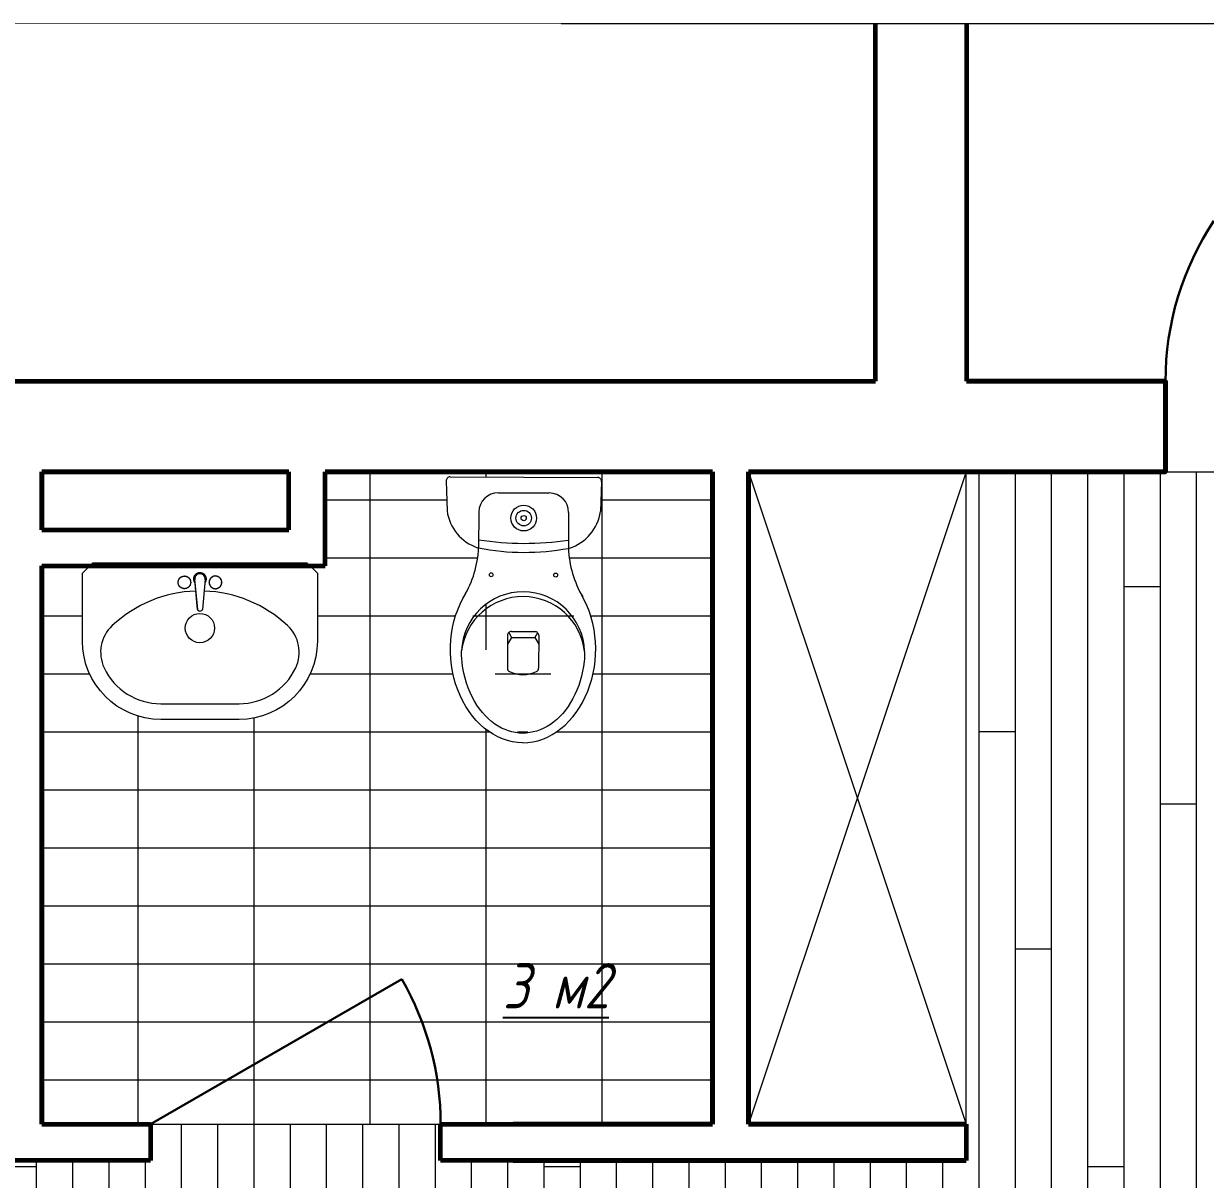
# Model space of a CAD drawing. Header units: millimetres. Extents: x 653176 to 972033, y 753746 to 925850.
# Drawn here: x 734724 to 737984, y 770766 to 773954 of the extents above; entities that cross this region are included whole.
import ezdxf

# ---------------------------------------------------------------- set-up
doc = ezdxf.new("R2010")
doc.units = ezdxf.units.MM
doc.header["$LTSCALE"] = 10
doc.set_wipeout_variables(frame=1)
for name, color, linetype, lineweight in [('!обводка помещений', 10, 'Continuous', 20), ('wall', 95, 'Continuous', 60), ('Y-DOOR', 3, 'Continuous', 0), ('Текст', 132, 'Continuous', 25)]:
    doc.layers.add(name, color=color, linetype=linetype, lineweight=lineweight)
doc.layers.add('SANTEH', color=30, linetype='Continuous')
doc.styles.add('ГОСТ тип А', font='gost_a.shx', dxfattribs={"oblique": 15, "height": 125})
pattern_1 = [(0, (0, 0), (320, 160), [320]), (90, (0, 0), (-320, 160), [160])]

# ---------------------------------------------------------------- blocks, each defined once
blk = doc.blocks.new('S_38')
at = {"layer": '!обводка помещений', "lineweight": 13}
for p, q in [((-264.205725068161, 1.211286356482788), (264.205725068161, -1.211286356482788)), ((-278.176567122563, -14.40252781095001), (-275.1010757899203, -120.5420309767455)), ((278.0328156291398, -16.95254351599806), (273.9842523811913, -123.0593855063642)), ((-58.5988711834807, -566.7373044567796), (-59.13421442891195, -683.5063566945857)), ((-44.6311105569639, -573.8014151661375), (-58.7406484406265, -597.6617909774066)), ((-54.45302412737874, -556.8567128326288), (-44.6311105569639, -573.8014151661375)), ((-44.6311105569639, -573.8014151661375), (39.3680067430887, -574.1865202878028)), ((-44.53483411394154, -552.8016359233616), (39.46428318648486, -553.1867409635365)), ((49.34487481026281, -557.3325881011287), (39.3680067430887, -574.1865202878028)), ((39.3680067430887, -574.1865202878028), (53.25817446313067, -598.1752644722123)), ((53.39995171952978, -567.2507781145653), (52.86460847409853, -684.0198303523714))]:
    blk.add_line(p, q, dxfattribs=at)
at = {"layer": '!обводка помещений', "lineweight": 13, "ltscale": 0.05}
for p, q in [((-91.25578040801065, -55.58221431860557), (90.74230674910541, -56.4166088288747)), ((-161.575965758695, -125.2605576376161), (-162.1634467979138, -253.4018683039969)), ((160.4206502325897, -126.7367938543473), (159.8331693570972, -254.8781043584959))]:
    blk.add_line(p, q, dxfattribs=at)
for radius in [46.2, 27.72, 9.240000000000002]:
    blk.add_circle((-0.6713430560530469, -146.4332378756894), radius, dxfattribs=at)
at = {"layer": '!обводка помещений', "lineweight": 13}
for centre in [(-117.1033912863886, -349.4668023767915), (113.8941811257782, -350.5258414606226)]:
    blk.add_circle(centre, 7, dxfattribs=at)
for centre, radius, start, end in [((-264.269909745165, -12.78856676908742), 14, 89.73732172126368, 186.619944869495), ((264.1415407182394, -15.21113923907774), 14, 352.8546985729977, 89.73732172126368), ((-114.489193873861, -98.98401090002517), 162.0522289200639, 187.644795394053, 251.5505164752457), ((113.5767884909192, -100.0296098824874), 162.0522289200639, 287.924126967243, 351.8298480484375), ((-533.0291667219863, -236.3387441214693), 371.2580398304069, 329.0781514080081, 357.3657418399871), ((2.738487209798222, 597.3188348992578), 866.5554585795775, 259.0299480418387, 280.444695400396), ((530.8397516415371, -241.2161926282008), 371.2580398304069, 182.1089016025047, 210.3964920344806), ((-2.919338304565827, -630.9690929769738), 220.5488033806966, 1.809797132029967, 177.6648463103975), ((-3.006168864008032, -649.9085719333211), 222.0419013992634, 6.699736377361792, 172.7749070650668), ((-44.59901846386583, -566.8014888059563), 14, 89.73732172121157, 179.7373217212311), ((39.40009867246044, -567.1865940898538), 14, 359.7373217212636, 89.73732172126368), ((-45.13436170929617, -683.5705410437624), 14, 179.7373217212441, 243.989854403795), ((-2.735555347663649, -596.6791594713898), 110.6838713260911, 243.989854403795, 295.4847890386367), ((38.8647554270301, -683.9556463276599), 14, 295.4847890385729, 359.7373217212441)]:
    blk.add_arc(centre, radius, start, end, dxfattribs=at)
at = {"layer": '!обводка помещений', "lineweight": 13, "ltscale": 0.05}
for centre, radius, start, end in [((-91.57670183241771, -125.5814788960547), 70, 89.73732172126368, 179.7373217212441), ((90.42138532507124, -126.4158733248341), 70, 359.7373217212441, 89.73732172121157), ((3.922471167506956, 855.5693793608689), 1092.447924037733, 261.2624614170368, 269.7373217212637), ((3.922471167506956, 855.5693793608689), 1092.447924037733, 269.7373217212637, 278.2121820253914)]:
    blk.add_arc(centre, radius, start, end, dxfattribs=at)
at = {"layer": '!обводка помещений', "lineweight": 13, "extrusion": (4.680585018010281e-16, 1.020240196107174e-13, -0.9999999999999999)}
blk.add_ellipse((-2.856196397888198, -622.9934527379248), major_axis=(-11.10578553439715, 328.9572540961787), ratio=0.7908296880614528, start_param=3.190049510029331, end_param=5.418271176916027, dxfattribs=at)
at = {"layer": '!обводка помещений', "lineweight": 13}
blk.add_ellipse((-2.856196397888198, -622.9934527379248), major_axis=(14.12155182272283, 328.8415960138743), ratio=0.7908296880614499, start_param=3.190049510029332, end_param=5.398481361913034, dxfattribs=at)
blk.add_open_spline([(217.5194499762947, -624.0037941895587), (217.53641976367, -635.8879464642152), (216.9868867606592, -647.7810312864524), (206.4705802688604, -756.3003734809099), (157.8122014152777, -843.7693086989827), (32.3969204944915, -927.7196612173457), (-41.37447835246076, -927.2829416886027), (-168.0121244290867, -840.369481865883), (-216.6071006362336, -747.5311021705602), (-223.1602495631059, -638.7303227612613), (-223.3657704392899, -630.3513050852221), (-223.2849945394173, -621.9828676864383)], degree=3, knots=[1.57060900887507, 1.57060900887507, 1.57060900887507, 1.57060900887507, 1.689070056275148, 1.689070056275148, 2.658139029574315, 2.658139029574315, 3.627208002873481, 3.627208002873481, 4.629098207835885, 4.629098207835885, 4.712513204377586, 4.712513204377586, 4.712513204377586, 4.712513204377586], dxfattribs=at)
blk = doc.blocks.new('s_46')
at = {"layer": '!обводка помещений', "ltscale": 600}
h = blk.add_hatch(color=256, dxfattribs=at)
edge = h.paths.add_edge_path()
edge.add_line((13.45184378023259, 62.04360352296499), (14.15927104179718, 54.09782096462732))
edge.add_ellipse((4.212458010588307, 52.31250418393756), major_axis=(-10.10576298371302, 2.475116312015591e-15), ratio=1, start_angle=540, end_angle=550.1754626554053, ccw=False)
edge.add_arc((4.212458010588307, 52.31250418393756), 10.10576298371302, 270, 360, ccw=False)
edge.add_line((4.212458010588307, 42.20674120020703), (4.212458010588307, 41.28018079043977))
edge.add_line((4.212458010588307, 41.28018079040339), (11.85106942148559, 41.28018079040339))
edge.add_arc((4.212458010588307, 52.31250418393756), 13.41866400745597, 664.6981342835142, 766.4847699121553)
h.paths.add_polyline_path([(4.212458010588307, 41.28018079040339), (-3.426153400272597, 41.28018079040339, 0.152566653256377), (4.212458010588307, 38.8938401764608)])
h.paths.add_polyline_path([(11.85106942144921, 41.28018079040339), (4.212458010588307, 41.28018079040339), (4.212458010588307, 38.8938401764608, 0.1525666532563772)])
h.paths.add_polyline_path([(-5.734355020395014, 54.09782096461277), (-5.026927758881357, 62.04360352296499, 0.4758332592079194), (-3.426153400272597, 41.28018079040339), (4.212458010588307, 41.28018079040339), (4.212458010588307, 42.20674120020703, -0.4672400657637396)])
for p, q in [((-5.893304973142222, 52.31250418385025), (-0.714987907151226, 110.4750654234667)), ((-5.893304973142222, 52.31250418385025), (-0.714987907151226, 110.4750654234667)), ((9.139903928502463, 110.475065423554), (14.15927104174625, 54.09782096461277)), ((14.31822099431884, 52.31250418385025), (9.139903928502463, 110.475065423554)), ((14.15927104174625, 54.09782096461277), (14.31822099431884, 52.31250418385025))]:
    blk.add_line(p, q, dxfattribs=at)
blk.add_lwpolyline([(-220.7875419894117, 171.2801807903452, -0.414213562373095), (-70.7875419894117, 321.2801807903452), (79.2124580105883, 321.2801807904325, -0.414213562373095), (229.2124580105883, 171.2801807904325), (229.2124580105883, 41.28018079040339), (209.2124580107047, 21.2801807904325), (-200.7875419893535, 21.28018079034518), (-220.7875419894117, 41.28018079040339)], format="xyb", close=True, dxfattribs=at)
blk.add_lwpolyline([(12.26164246437838, 75.41187665969483, 0.1816379869150311), (172.1859176590806, 141.538342154061, 0.3263505073803009), (187.6570333366981, 222.6589125997853, 0.2898144196813102), (79.21245801076293, 291.2801807904325), (-70.78754198923707, 291.2801807903452, 0.2898144196813102), (-179.2321173155215, 222.6589125996979, 0.3263505073803007), (-163.7610016377294, 141.538342154061, 0.1816379869150315), (-3.836726442852523, 75.41187665960751)], format="xyb", dxfattribs=at)
for points in [[(-16.83803374727722, 67.43055756771355), (-17.02338931558188, 67.50428807432763), (-17.22058725368697, 67.56961317334208), (-17.42189012444578, 67.6347039079701), (-17.61956049106084, 67.70773132116301), (-17.80586091603618, 67.79686645595939), (-17.97305396257434, 67.91028035557247), (-18.11578784312587, 68.05326030802098), (-18.23825336818118, 68.21955858168076), (-18.34702699835179, 68.40004368982045), (-18.44868519355077, 68.58558414605795), (-18.54980441438965, 68.76704846357461), (-18.65696112113073, 68.9353051558137), (-18.77673177386168, 69.08122273621848), (-18.91569283319404, 69.19566971814493), (-19.07841429975815, 69.27267628890695), (-19.26144033775199, 69.31891933156294), (-19.45930865121773, 69.34423740339116), (-19.66655694507062, 69.35846906132065), (-19.87772292352747, 69.37145286262967), (-20.0873442911543, 69.39302736415993), (-20.2899587523425, 69.43303112310241), (-20.48010401183274, 69.50130269664805), (-20.65391131333308, 69.60429419830325), (-20.81388605764369, 69.73491196823306), (-20.96412718523061, 69.8826759030926), (-21.10873363655992, 70.03710589953698), (-21.25180435174843, 70.18772185422131), (-21.39743827126222, 70.3240436638007), (-21.54973433539271, 70.43559122501756), (-21.71279148443136, 70.5118844343524), (-21.88955151231494, 70.54600451889564), (-22.07832762773614, 70.54527802669327), (-22.27627589285839, 70.52059283622657), (-22.4805523698451, 70.48283682571491), (-22.68831312085968, 70.44289787355228), (-22.89671420806553, 70.41166385821998), (-23.10291169380071, 70.40002265802468), (-23.30406164005399, 70.41886215136037), (-23.49802141042892, 70.4753938675276), (-23.68545357254334, 70.56212393892929), (-23.86772199510597, 70.66788214896224), (-24.04619054717477, 70.78149828102323), (-24.2222230976331, 70.89180211850908), (-24.39718351518968, 70.98762344472925), (-24.57243566872785, 71.05779204316786), (-24.74934342730558, 71.09113769704709), (-24.92903553397628, 71.08022740500746), (-25.11170022917213, 71.03257702605333), (-25.2972906283685, 70.95943963443278), (-25.48575984616764, 70.87206830448122), (-25.67706099752104, 70.7817161102721), (-25.87114719772944, 70.69963612605352), (-26.0679715613951, 70.63708142607356), (-26.26748720381875, 70.60530508466763), (-26.46941223740578, 70.61182491958607), (-26.67252476507565, 70.64921772302478), (-26.87536788737634, 70.70632503094384), (-27.07648470485583, 70.77198837930337), (-27.27441831788747, 70.8350493038015), (-27.46771182701923, 70.88434934031102), (-27.6549083327991, 70.90873002487933), (-27.83455093560042, 70.89703289329191), (-28.00620139669627, 70.84190539614065), (-28.17349611973623, 70.75121864315588), (-28.34109016874572, 70.63664965887438), (-28.51363860827405, 70.50987546765828), (-28.69579650234664, 70.38257309404435), (-28.89221891516354, 70.26641956248204), (-29.10756091127405, 70.17309189750813), (-29.3464775547036, 70.11426712348475), (-29.61160253512207, 70.0940409177856), (-29.89748404390411, 70.0861835690448), (-30.19664889771957, 70.05688401864609), (-30.50162391323829, 69.9723312081478), (-30.80493590747938, 69.79871407902101), (-31.09911169676343, 69.50222157256212), (-31.37667809793493, 69.0490426304168), (-31.63016192783834, 68.40536619405611), (-32.32050594605971, 68.4500712644367), (-32.84873653826071, 68.3918758847285), (-33.24226493795868, 68.25193804170704), (-33.52850237919483, 68.05141572232242), (-33.73486009566113, 67.8114669136994), (-33.88874932087492, 67.5532496026135), (-34.01758128887741, 67.29792177610216), (-34.14876723336056, 67.06664142102818), (-34.30371923936764, 66.87550954936887), (-34.47985279804561, 66.72039927294827), (-34.66858425136888, 66.59212672835565), (-34.86132994201034, 66.48150805244222), (-35.04950621211901, 66.37935938188457), (-35.22452940384392, 66.27649685335928), (-35.37781585985795, 66.16373660371755), (-35.50078192248475, 66.03189476963598), (-35.58785390376579, 65.87432967920904), (-35.64549799636006, 65.69456842611544), (-35.68319036299363, 65.49868029527715), (-35.7104071660433, 65.2927345718781), (-35.73662456823513, 65.08280054092756), (-35.77131873212056, 64.87494748734753), (-35.82396582007641, 64.67524469623459), (-35.90404199482873, 64.48976145259803), (-36.01774371694773, 64.3227640100813), (-36.15814863995183, 64.17130649695173), (-36.31505471485434, 64.0306400101108), (-36.47825989319244, 63.89601564637269), (-36.6375621263287, 63.76268450255156), (-36.78275936545106, 63.62589767554891), (-36.90364956192207, 63.48090626226622), (-36.99003066710429, 63.32296135951765), (-37.03518227743916, 63.14869254492805), (-37.04631056915969, 62.96024331927765), (-37.03410336375237, 62.7611356638954), (-37.00924848217983, 62.55489156045951), (-36.98243374592857, 62.34503299021162), (-36.96434697631048, 62.13508193491725), (-36.96567599463742, 61.92856037581805), (-36.99710862222128, 61.72899029450491), (-37.06570762058254, 61.53896291530691), (-37.16403551277472, 61.35734643402975), (-37.28102976223454, 61.18207828939194), (-37.40562783187488, 61.0110959201993), (-37.52676718513248, 60.84233676508302), (-37.63338528544409, 60.67373826284893), (-37.7144195958972, 60.50323785204091), (-37.75880757992854, 60.3287729715521), (-37.75920177751686, 60.14875038337777), (-37.72311503690435, 59.96345414296957), (-37.66177528270055, 59.77363762940513), (-37.58641044021351, 59.58005422132555), (-37.5082484340528, 59.38345729780849), (-37.43851718935184, 59.18460023758234), (-37.38844463089481, 58.98423641963745), (-37.36925868364051, 58.78311922278954), (-37.38844463089481, 58.58200202594162), (-37.43851718935184, 58.38163820799673), (-37.5082484340528, 58.18278114777058), (-37.58641044021351, 57.98618422425352), (-37.66177528287517, 57.79260081626126), (-37.72311503690435, 57.60278430260951), (-37.75920177751686, 57.4174880622013), (-37.75880757992854, 57.23746547402698), (-37.7144195958972, 57.06300059353816), (-37.63338528544409, 56.89250018273015), (-37.52676718530711, 56.72390168049606), (-37.40562783187488, 56.55514252537978), (-37.28102976223454, 56.38416015618714), (-37.16403551277472, 56.20889201154932), (-37.06570762058254, 56.02727553035947), (-36.99710862222128, 55.83724815107416), (-36.96567599463742, 55.63767806976102), (-36.96434697631048, 55.43115651066182), (-36.98243374592857, 55.22120545536745), (-37.00924848217983, 55.01134688520688), (-37.03410336375237, 54.80510278168367), (-37.04631056933431, 54.60599512638873), (-37.03518227743916, 54.41754590065102), (-36.99003066710429, 54.24327708606143), (-36.90364956192207, 54.08533218331286), (-36.78275936545106, 53.94034077003016), (-36.6375621263287, 53.80355394302751), (-36.47825989319244, 53.67022279920639), (-36.31505471502896, 53.53559843546827), (-36.15814863995183, 53.39493194862735), (-36.01774371712236, 53.24347443549777), (-35.90404199482873, 53.07647699298104), (-35.82396582007641, 52.89099374934449), (-35.77131873212056, 52.69129095823155), (-35.73662456823513, 52.48343790465151), (-35.71040716621792, 52.27350387370097), (-35.68319036299363, 52.06755815021461), (-35.64549799653469, 51.87167001946364), (-35.58785390376579, 51.69190876637003), (-35.50078192248475, 51.53434367594309), (-35.3778353385278, 51.40284301002976), (-35.22468523163116, 51.29247093791491), (-35.05003213009331, 51.19609060572111), (-34.86257656256203, 51.10656515930896), (-34.67101905716117, 51.01675774488831), (-34.48406014236389, 50.91953150840709), (-34.31040034646867, 50.80774959607515), (-34.15874019777402, 50.67427515375311), (-34.03505195630714, 50.5145333421824), (-33.93439480883535, 50.3341973797942), (-33.84909967368003, 50.14150249981321), (-33.77149746881332, 49.94468393520219), (-33.69391911290586, 49.75197691909852), (-33.60869552427903, 49.57161668455228), (-33.50815762107959, 49.41183846470085), (-33.38463632145431, 49.28087749250699), (-33.23284944484476, 49.18408373402781), (-33.05706241185544, 49.11526608630084), (-32.86392754490953, 49.06534817945794), (-32.66009716555709, 49.02525364354369), (-32.45222359569743, 48.98590610860265), (-32.24695915722987, 48.93822920459206), (-32.05095617187908, 48.8731465615565), (-31.870866961719, 48.78158180962782), (-31.71133844077121, 48.65761859554914), (-31.5689958925941, 48.50798063381808), (-31.43845919286832, 48.34255165536888), (-31.31434821744915, 48.17121539139771), (-31.19128284219187, 48.00385557310074), (-31.06388294277713, 47.85035593167413), (-30.92676839523483, 47.72060019822675), (-30.77455907507101, 47.62447210386745), (-30.60346923320321, 47.56846716045402), (-30.41609062027419, 47.54552800310194), (-30.21660936163971, 47.54520904741366), (-30.00921158283018, 47.55706470907899), (-29.79808340937598, 47.570649403875), (-29.58741096680751, 47.57551754757878), (-29.38138038065517, 47.56122355579282), (-29.18417777627474, 47.51732184420689), (-28.99883273948217, 47.43692629240104), (-28.8237486963626, 47.32738863455597), (-28.65617253311211, 47.19962006882997), (-28.49335113610141, 47.06453179311939), (-28.33253139152657, 46.9330350055825), (-28.1709601857583, 46.81604090429028), (-28.00588440499268, 46.72446068713907), (-27.83455093577504, 46.66920555219986), (-27.6549083327991, 46.65750842061243), (-27.46771182701923, 46.68188910518074), (-27.27441831788747, 46.73118914177758), (-27.07648470485583, 46.79425006627571), (-26.87536788755096, 46.85991341454792), (-26.67252476525027, 46.91702072246699), (-26.4694122375804, 46.95441352590569), (-26.26748720399337, 46.96093336082413), (-26.06797156156972, 46.9291570194182), (-25.87114719772944, 46.86660231943824), (-25.67706099769566, 46.78452233530697), (-25.48575984616764, 46.69417014101055), (-25.2972906283685, 46.60679881105898), (-25.11170022934675, 46.53366141943843), (-24.92903553397628, 46.4860110404843), (-24.74934342730558, 46.47510074844467), (-24.57243566890247, 46.5084464023239), (-24.3971835153643, 46.57861500076251), (-24.22222309780773, 46.67443632698269), (-24.0461905473494, 46.78474016446853), (-23.86772199528059, 46.89835629652953), (-23.68545357254334, 47.00411450656247), (-23.49802141060354, 47.09084457796416), (-23.30406164022861, 47.14737629413139), (-23.10291169380071, 47.16621578746708), (-22.89671420806553, 47.15457458727178), (-22.68831312085968, 47.12334057193948), (-22.4805523698451, 47.08340161977685), (-22.27627589285839, 47.04564560926519), (-22.07832762791077, 47.02096041871118), (-21.88955151248956, 47.02023392650881), (-21.71279148443136, 47.05435401113937), (-21.54973433539271, 47.1306472204742), (-21.39743827126222, 47.24219478160376), (-21.25180435174843, 47.37851659118314), (-21.10873363655992, 47.52913254586747), (-20.96412718540523, 47.68356254231185), (-20.81388605764369, 47.83132647717139), (-20.65391131333308, 47.9619442471012), (-20.48010401200736, 48.06493574884371), (-20.28995875251712, 48.13320732230204), (-20.0873442911543, 48.17321108133183), (-19.87772292352747, 48.1947855828621), (-19.66655694507062, 48.2077693840838), (-19.45930865139235, 48.2220010421006), (-19.26144033775199, 48.24731911384151), (-19.07841429993277, 48.29356215667212), (-18.91569283319404, 48.37056872743415), (-18.77673177403631, 48.4850157093606), (-18.65696112113073, 48.63093328976538), (-18.54980441456428, 48.79918998200446), (-18.4486851937254, 48.98065429960843), (-18.34702699835179, 49.16619475575862), (-18.2382533683558, 49.34667986398563), (-18.11578784312587, 49.5129781376454), (-17.97305396274896, 49.65595809000661), (-17.8058609162108, 49.76937198961969), (-17.61956049106084, 49.85850712450338), (-17.4218901246204, 49.93153453769628), (-17.22058725368697, 49.996625272237), (-17.02338931558188, 50.06195037133875), (-16.83803374727722, 50.13568087795284), (-16.67225798609434, 50.22598783511785), (-16.53379946883069, 50.34104228604701), (-16.42766593385022, 50.48645191569813), (-16.34794632298872, 50.65757097714231), (-16.28599987912457, 50.84719036528259), (-16.23318584513618, 51.04810097528389), (-16.18086346407654, 51.25309370196192), (-16.12039197882405, 51.4549594403943), (-16.04313063243171, 51.64648908557137), (-15.94043866742868, 51.82047353248345), (-15.8067031877581, 51.97190354572376), (-15.64842273970135, 52.10456936812261), (-15.47512373042991, 52.22446111202589), (-15.29633256676607, 52.33756888969219), (-15.12157565605594, 52.44988281364203), (-14.96037940529641, 52.567392996134), (-14.82227022130974, 52.69608954960131), (-14.71677451161668, 52.84196258638985), (-14.65013726119651, 53.00919824198354), (-14.61547776852967, 53.19476674450561), (-14.60263391025364, 53.39383434504271), (-14.60144356318051, 53.60156729485607), (-14.60174460412236, 53.81313184503233), (-14.59337490954204, 54.02369424700737), (-14.566172356077, 54.22842075169319), (-14.50997482053936, 54.42247761052568), (-14.41809999983525, 54.6024088327249), (-14.29778487142175, 54.77026946117985), (-14.1597462335485, 54.92949229647638), (-14.01470088359201, 55.08351013963693), (-13.87336561962729, 55.23575579150929), (-13.74645723938011, 55.38966205302859), (-13.64469254092546, 55.54866172495531), (-13.5787883218145, 55.71618760822457), (-13.55583441938506, 55.89474125843844), (-13.56841282837559, 56.08309925056528), (-13.60547858278733, 56.27910691397847), (-13.65598671662156, 56.48060957840062), (-13.70889226370491, 56.68545257346705), (-13.7531502583879, 56.89148122872575), (-13.7777157346718, 57.09654087381205), (-13.77154372638324, 57.29847683827393), (-13.72730239736848, 57.49560352915432), (-13.65251243085368, 57.68811166286469), (-13.55840763938613, 57.8766610333987), (-13.45622183586238, 58.06191143448814), (-13.35718883317895, 58.24452266012668), (-13.27254244388314, 58.42515450413339), (-13.2135164810461, 58.60446676041465), (-13.19134475721512, 58.78311922278954), (-13.2135164810461, 58.96177168516442), (-13.27254244388314, 59.14108394144569), (-13.35718883317895, 59.3217157854524), (-13.45622183586238, 59.50432701109094), (-13.55840763938613, 59.68957741218037), (-13.65251243085368, 59.87812678271439), (-13.72730239736848, 60.07063491642475), (-13.77154372638324, 60.26776160730515), (-13.7777157346718, 60.46969757176703), (-13.7531502583879, 60.67475721685332), (-13.70889226370491, 60.88078587211203), (-13.65598671662156, 61.08562886717846), (-13.60547858278733, 61.28713153160061), (-13.56841282837559, 61.48313919501379), (-13.55583441938506, 61.67149718714063), (-13.5787883218145, 61.8500508373545), (-13.64469254092546, 62.01757672062377), (-13.74645723938011, 62.17657639255049), (-13.87336561962729, 62.33048265406978), (-14.01470088359201, 62.48272830594215), (-14.15974623337388, 62.63674614910269), (-14.29778487142175, 62.79596898448654), (-14.41809999983525, 62.96382961285417), (-14.50997482053936, 63.14376083514071), (-14.566172356077, 63.33781769388588), (-14.59337490936741, 63.5425441985717), (-14.60174460412236, 63.75310660054674), (-14.60144356318051, 63.96467115081032), (-14.60263391025364, 64.17240410053637), (-14.61547776835505, 64.37147170116077), (-14.65013726102188, 64.55704020359553), (-14.71677451144205, 64.72427585918922), (-14.82227022130974, 64.87014889597776), (-14.96037940529641, 64.99884544944507), (-15.12157565605594, 65.11635563193704), (-15.29633256676607, 65.22866955588688), (-15.47512373042991, 65.3417773336405), (-15.64842273970135, 65.46166907745646), (-15.8067031877581, 65.59433489985531), (-15.94043866742868, 65.74576491309563), (-16.04313063225709, 65.9197493600077), (-16.12039197882405, 66.11127900527208), (-16.18086346407654, 66.31314474370447), (-16.23318584513618, 66.5181374703825), (-16.28599987912457, 66.71904808029649), (-16.34794632298872, 66.90866746843676), (-16.42766593385022, 67.07978652988095), (-16.53379946883069, 67.22519615953206), (-16.67225798609434, 67.34025061046123)], [(22.08090273779817, 61.08562886709115), (22.03039460413856, 61.2871315315133), (21.99332884972682, 61.48313919501379), (21.9807504407363, 61.67149718705332), (22.00370434316574, 61.85005083726719), (22.06960856210208, 62.01757672053645), (22.17137326073134, 62.17657639246318), (22.29828164080391, 62.33048265398247), (22.43961690476863, 62.48272830585483), (22.58466225472512, 62.63674614901538), (22.72270089277299, 62.79596898439922), (22.84301602118649, 62.96382961276686), (22.93489084189059, 63.1437608350534), (22.99108837742824, 63.33781769379857), (23.01829093071865, 63.5425441985717), (23.0266606254736, 63.75310660045943), (23.02635958453175, 63.96467115072301), (23.02754993160488, 64.17240410053637), (23.04039378970629, 64.37147170107346), (23.07505328237312, 64.55704020350822), (23.14169053279329, 64.72427585910191), (23.24718624266097, 64.87014889589045), (23.38529542664764, 64.99884544935776), (23.54649167740718, 65.11635563193704), (23.72124858811731, 65.22866955579957), (23.90003975178115, 65.34177733355318), (24.07333876105258, 65.46166907736915), (24.23161920910934, 65.594334899768), (24.36535468877992, 65.74576491300832), (24.46804665360833, 65.9197493600077), (24.54530800017528, 66.11127900518477), (24.60577948542777, 66.31314474361716), (24.65810186648741, 66.51813747029519), (24.71091590047581, 66.71904808020918), (24.77286234433996, 66.90866746834945), (24.85258195520146, 67.07978652979364), (24.95871549018193, 67.22519615953206), (25.09717400744557, 67.34025061046123), (25.26294976862846, 67.43055756771355), (25.44830533693312, 67.50428807432763), (25.64550327503821, 67.56961317334208), (25.84680614579702, 67.6347039079701), (26.04447651241207, 67.70773132116301), (26.23077693756204, 67.79686645595939), (26.3979699841002, 67.91028035557247), (26.54070386447711, 68.05326030802098), (26.66316938970704, 68.21955858168076), (26.77194301970303, 68.40004368982045), (26.87360121507663, 68.58558414605795), (26.97472043591551, 68.76704846357461), (27.08187714248197, 68.9353051558137), (27.20164779538754, 69.08122273621848), (27.34060885454528, 69.19566971814493), (27.50333032128401, 69.27267628890695), (27.68635635910323, 69.31891933165025), (27.88422467274358, 69.34423740347847), (28.09147296642186, 69.35846906140796), (28.30263894487871, 69.37145286262967), (28.51226031250553, 69.39302736424725), (28.71487477386836, 69.43303112318972), (28.90502003318397, 69.50130269673537), (29.07882733468432, 69.60429419839056), (29.23880207899492, 69.73491196832038), (29.38904320658185, 69.88267590317992), (29.53364965791116, 70.0371058996243), (29.67672037309967, 70.18772185430862), (29.82235429261345, 70.324043663888), (29.97465035674395, 70.43559122501756), (30.1377075057826, 70.51188443443971), (30.31446753366617, 70.54600451898295), (30.50324364908738, 70.54527802678058), (30.70119191420963, 70.52059283622657), (30.90546839119634, 70.48283682571491), (31.11322914221091, 70.4428978736396), (31.32163022941677, 70.41166385830729), (31.52782771515194, 70.400022658112), (31.72897766157985, 70.41886215144768), (31.92293743178016, 70.4753938675276), (32.11036959389457, 70.56212393892929), (32.29263801663183, 70.66788214896224), (32.47110656870063, 70.78149828102323), (32.64713911898434, 70.89180211850908), (32.82209953654092, 70.98762344481656), (32.99735169025371, 71.05779204316786), (33.17425944865681, 71.09113769704709), (33.35395155532751, 71.08022740500746), (33.53661625069799, 71.03257702605333), (33.72220664971974, 70.9594396345201), (33.91067586751888, 70.87206830448122), (34.1019770190469, 70.7817161102721), (34.29606321908068, 70.69963612605352), (34.49288758292096, 70.63708142616088), (34.69240322534461, 70.60530508466763), (34.89432825893164, 70.61182491958607), (35.09744078660151, 70.64921772302478), (35.3002839089022, 70.70632503103116), (35.50140072620707, 70.77198837930337), (35.6993343392387, 70.8350493038015), (35.89262784837047, 70.88434934039833), (36.07982435415033, 70.90873002487933), (36.25946695695166, 70.89703289329191), (36.43111741804751, 70.84190539614065), (36.59841214108746, 70.75121864315588), (36.76600619009696, 70.63664965887438), (36.93855462962529, 70.50987546765828), (37.12071252369788, 70.38257309404435), (37.3171349366894, 70.26641956248204), (37.53247693262529, 70.17309189750813), (37.77139357605483, 70.11426712348475), (38.03651855647331, 70.0940409177856), (38.32240006525535, 70.0861835690448), (38.62156491907081, 70.05688401864609), (38.92653993476415, 69.9723312081478), (39.22985192883061, 69.7987140789337), (39.52402771811467, 69.50222157256212), (39.80159411928616, 69.0490426304168), (40.05507794918958, 68.4053661939688), (40.74542196741095, 68.4500712644367), (41.27365255961195, 68.3918758846412), (41.66718095948454, 68.25193804161972), (41.95341840054607, 68.05141572232242), (42.15977611701237, 67.8114669136121), (42.31366534240078, 67.5532496025262), (42.44249731022865, 67.29792177601485), (42.5736832547118, 67.06664142094087), (42.72863526071887, 66.87550954936887), (42.90476881939685, 66.72039927286096), (43.09350027272012, 66.59212672826834), (43.28624596336158, 66.48150805235491), (43.47442223347025, 66.37935938179726), (43.64944542536978, 66.27649685335928), (43.80273188138381, 66.16373660371755), (43.92569794383598, 66.03189476963598), (44.01276992511703, 65.87432967912173), (44.0704140177113, 65.69456842602813), (44.10810638434486, 65.49868029527715), (44.13532318739453, 65.2927345718781), (44.16154058958637, 65.08280054084025), (44.1962347534718, 64.87494748726021), (44.24888184142765, 64.67524469614727), (44.32895801617997, 64.48976145251072), (44.44265973829897, 64.32276400999399), (44.58306466130307, 64.17130649695173), (44.73997073620558, 64.03064001002349), (44.90317591454368, 63.89601564628538), (45.06247814767994, 63.76268450246425), (45.20767538680229, 63.6258976754616), (45.3285655832733, 63.48090626217891), (45.41494668845553, 63.32296135943034), (45.4600982987904, 63.14869254484074), (45.47122659051092, 62.96024331919034), (45.45901938492898, 62.76113566380809), (45.43416450353106, 62.5548915603722), (45.40734976727981, 62.34503299021162), (45.38926299766172, 62.13508193482994), (45.39059201598866, 61.92856037573074), (45.42202464357251, 61.7289902944176), (45.49062364193378, 61.5389629152196), (45.58895153412595, 61.35734643394244), (45.70594578341115, 61.18207828939194), (45.83054385322612, 61.01109592011198), (45.95168320648372, 60.84233676508302), (46.05830130679533, 60.67373826276162), (46.13933561724843, 60.50323785204091), (46.18372360127978, 60.32877297146479), (46.1841177988681, 60.14875038329046), (46.14803105825558, 59.96345414296957), (46.08669130405178, 59.77363762931782), (46.01132646156475, 59.58005422123824), (45.93316445540404, 59.38345729772118), (45.86343321070308, 59.18460023749503), (45.81336065224605, 58.98423641955014), (45.79417470499175, 58.78311922270223), (45.81336065224605, 58.58200202585431), (45.86343321070308, 58.38163820790942), (45.93316445540404, 58.18278114777058), (46.01132646156475, 57.98618422416621), (46.08669130405178, 57.79260081617394), (46.14803105808096, 57.6027843025222), (46.1841177988681, 57.4174880622013), (46.18372360127978, 57.23746547393966), (46.13933561724843, 57.06300059345085), (46.05830130679533, 56.89250018273015), (45.95168320648372, 56.72390168040874), (45.83054385322612, 56.55514252529247), (45.70594578341115, 56.38416015609982), (45.58895153412595, 56.20889201154932), (45.49062364193378, 56.02727553027216), (45.42202464339789, 55.83724815107416), (45.39059201598866, 55.63767806976102), (45.38926299766172, 55.43115651066182), (45.40734976727981, 55.22120545528014), (45.43416450335644, 55.01134688511956), (45.45901938492898, 54.80510278159636), (45.47122659051092, 54.60599512630142), (45.4600982987904, 54.41754590056371), (45.41494668845553, 54.24327708597411), (45.32856558309868, 54.08533218322555), (45.20767538662767, 53.94034076994285), (45.06247814750532, 53.8035539429402), (44.90317591454368, 53.67022279920639), (44.73997073620558, 53.53559843538096), (44.58306466130307, 53.39493194854003), (44.44265973829897, 53.24347443541046), (44.32895801617997, 53.07647699298104), (44.24888184125302, 52.89099374934449), (44.19623475329718, 52.69129095823155), (44.16154058958637, 52.48343790465151), (44.13532318739453, 52.27350387361366), (44.10810638434486, 52.06755815021461), (44.0704140177113, 51.87167001946364), (44.01276992511703, 51.69190876628272), (43.92569794366136, 51.53434367585578), (43.80275135970442, 51.40284301002976), (43.64960125280777, 51.29247093791491), (43.47494815144455, 51.1960906056338), (43.28749258373864, 51.10656515922165), (43.09593507851241, 51.016757744801), (42.90897616371512, 50.91953150840709), (42.73531636764528, 50.80774959598784), (42.58365621895064, 50.67427515375311), (42.45996797765838, 50.5145333421824), (42.35931083018659, 50.3341973797942), (42.27401569485664, 50.14150249981321), (42.19641349016456, 49.94468393520219), (42.1188351342571, 49.75197691909852), (42.03361154545564, 49.57161668455228), (41.9330736422562, 49.41183846461354), (41.80955234280555, 49.28087749250699), (41.65776546602137, 49.1840837339405), (41.48197843320668, 49.11526608630084), (41.28884356608614, 49.06534817945794), (41.0850131867337, 49.02525364354369), (40.87713961687405, 48.98590610851534), (40.67187517840648, 48.93822920459206), (40.47587219323032, 48.8731465615565), (40.29578298289562, 48.78158180962782), (40.13625446194783, 48.65761859554914), (39.99391191377072, 48.50798063373077), (39.86337521404494, 48.34255165528157), (39.73926423862576, 48.17121539139771), (39.61619886336848, 48.00385557310074), (39.48879896395374, 47.85035593167413), (39.35168441641144, 47.72060019813944), (39.19947509624762, 47.62447210378014), (39.02838525455445, 47.56846716045402), (38.8410066414508, 47.54552800310194), (38.64152538281633, 47.54520904732635), (38.43412760400679, 47.55706470907899), (38.22299943072721, 47.570649403875), (38.01232698798412, 47.57551754757878), (37.80629640183179, 47.56122355579282), (37.60909379745135, 47.51732184420689), (37.42374876065878, 47.43692629240104), (37.24866471753921, 47.32738863455597), (37.08108855428873, 47.19962006882997), (36.91826715727802, 47.06453179311939), (36.75744741270319, 46.93303500566981), (36.59587620693492, 46.81604090429028), (36.4308004261693, 46.72446068713907), (36.25946695695166, 46.66920555228717), (36.07982435397571, 46.65750842061243), (35.89262784837047, 46.68188910518074), (35.6993343392387, 46.73118914177758), (35.50140072620707, 46.79425006627571), (35.30028390872758, 46.85991341454792), (35.09744078642689, 46.91702072246699), (34.89432825875701, 46.954413525993), (34.69240322516998, 46.96093336082413), (34.49288758274633, 46.9291570194182), (34.29606321908068, 46.86660231943824), (34.10197701887228, 46.78452233530697), (33.91067586734425, 46.69417014109786), (33.72220664971974, 46.60679881105898), (33.53661625052337, 46.53366141943843), (33.35395155515289, 46.4860110404843), (33.17425944865681, 46.47510074844467), (32.99735169007909, 46.50844640241121), (32.82209953654092, 46.57861500076251), (32.64713911898434, 46.67443632707), (32.47110656852601, 46.78474016446853), (32.2926380164572, 46.89835629661684), (32.11036959389457, 47.00411450664978), (31.92293743178016, 47.09084457805147), (31.72897766140522, 47.14737629413139), (31.52782771497732, 47.16621578746708), (31.32163022941677, 47.15457458727178), (31.11322914203629, 47.12334057193948), (30.90546839102171, 47.08340161986416), (30.70119191420963, 47.0456456093525), (30.50324364908738, 47.0209604187985), (30.31446753366617, 47.02023392659612), (30.1377075057826, 47.05435401113937), (29.97465035674395, 47.13064722056151), (29.82235429261345, 47.24219478169107), (29.67672037309967, 47.37851659127045), (29.53364965791116, 47.52913254595478), (29.38904320658185, 47.68356254239916), (29.2388020788203, 47.8313264772587), (29.0788273345097, 47.96194424718851), (28.90502003318397, 48.06493574893102), (28.71487477369374, 48.13320732238935), (28.51226031250553, 48.17321108133183), (28.30263894487871, 48.19478558294941), (28.09147296642186, 48.20776938417112), (27.88422467256896, 48.22200104218791), (27.68635635892861, 48.24731911392882), (27.50333032110939, 48.29356215667212), (27.34060885454528, 48.37056872743415), (27.20164779521292, 48.4850157093606), (27.08187714248197, 48.63093328976538), (26.97472043574089, 48.79918998200446), (26.87360121490201, 48.98065429960843), (26.77194301952841, 49.16619475575862), (26.66316938953241, 49.34667986398563), (26.54070386447711, 49.51297813755809), (26.39796998392558, 49.65595809000661), (26.23077693738742, 49.76937198961969), (26.04447651223745, 49.85850712450338), (25.84680614579702, 49.93153453769628), (25.64550327486359, 49.996625272237), (25.44830533675849, 50.06195037133875), (25.26294976862846, 50.13568087795284), (25.09717400727095, 50.22598783520516), (24.95871549018193, 50.34104228604701), (24.85258195520146, 50.48645191561081), (24.77286234416533, 50.657570977055), (24.71091590030119, 50.84719036519527), (24.65810186648741, 51.04810097519658), (24.60577948542777, 51.2530937018746), (24.54530800017528, 51.45495944030699), (24.46804665360833, 51.64648908548406), (24.36535468877992, 51.82047353239614), (24.23161920910934, 51.97190354572376), (24.07333876105258, 52.1045693680353), (23.90003975160653, 52.22446111193858), (23.72124858811731, 52.33756888960488), (23.54649167740718, 52.44988281355472), (23.38529542647302, 52.56739299604669), (23.24718624266097, 52.696089549514), (23.14169053279329, 52.84196258630254), (23.07505328237312, 53.00919824189623), (23.04039378970629, 53.1947667444183), (23.02754993160488, 53.39383434495539), (23.02635958453175, 53.60156729476876), (23.02666062529897, 53.81313184503233), (23.01829093071865, 54.02369424692006), (22.99108837725362, 54.22842075169319), (22.93489084171597, 54.42247761043836), (22.84301602101186, 54.6024088327249), (22.72270089277299, 54.77026946109254), (22.58466225472512, 54.92949229638907), (22.43961690476863, 55.08351013963693), (22.29828164080391, 55.23575579150929), (22.17137326073134, 55.38966205294128), (22.06960856210208, 55.548661724868), (22.00370434316574, 55.71618760813726), (21.9807504407363, 55.89474125843844), (21.99332884972682, 56.08309925047797), (22.03039460413856, 56.27910691389116), (22.08090273779817, 56.48060957840062), (22.13380828505615, 56.68545257346705), (22.17806627973914, 56.89148122872575), (22.20263175602304, 57.09654087381205), (22.19645974773448, 57.29847683827393), (22.15221841871971, 57.49560352915432), (22.07742845220491, 57.68811166286469), (21.98332366073737, 57.87666103331139), (21.88113785721362, 58.06191143448814), (21.78210485453019, 58.24452266012668), (21.69745846523438, 58.42515450413339), (21.63843250239734, 58.60446676032734), (21.61626077856636, 58.78311922270223), (21.63843250239734, 58.96177168507711), (21.69745846523438, 59.14108394135837), (21.78210485453019, 59.32171578536509), (21.88113785721362, 59.50432701100362), (21.98332366073737, 59.68957741209306), (22.07742845220491, 59.87812678262708), (22.15221841871971, 60.07063491633744), (22.19645974773448, 60.26776160721784), (22.20263175602304, 60.46969757167972), (22.17806627973914, 60.67475721676601), (22.13380828505615, 60.88078587202472)]]:
    blk.add_lwpolyline(points, close=True, dxfattribs=at)
blk.add_circle((4.212458010588307, 146.2801807904034), 28, dxfattribs=at)
for centre, radius, start, end in [((4.212458010588307, 108.2109541267855), 5.422722861947412, 24.67830004152974, 155.3216999584702), ((4.212458010588307, 52.31250418393756), 10.10576298371234, 169.8245373479931, 0)]:
    blk.add_arc(centre, radius, start, end, dxfattribs=at)
for centre, major_axis, ratio, start_param, end_param in [((4.21245801076293, 110.475065423554), (-4.92744591785971, 1.206836315825427e-15), 0.6410240960233505, 3.141592653589793, 6.283185307179586), ((4.212458010588307, 52.31250418393756), (-10.10576298371302, 2.475116312015591e-15), 1, 6.105589980929039, 9.602373287019926)]:
    blk.add_ellipse(centre, major_axis=major_axis, ratio=ratio, start_param=start_param, end_param=end_param, dxfattribs=at)

msp = doc.modelspace()

# ---------------------------------------------------------------- hatches: boundary and pattern name
at = {"layer": 'Y-DOOR', "lineweight": 5}
h = msp.add_hatch(dxfattribs=at)
h.set_pattern_fill('WOODS_BOARD', color=256, scale=100, angle=90, pattern_type=2)
h.set_pattern_definition([(90, (-40, 2.449293598294707e-15), (-100, 6.123233995736766e-15), []), (180, (-40, 2.449293598294707e-15), (-400, -399.9999999999999), [100, -1400]), (180, (-240, 600), (-400, -399.9999999999999), [100, -1400])])
h.paths.add_polyline_path([(739474.4803212954, 772467.5981889014), (739474.4803212954, 772717.5981889014), (737324.4803214531, 772717.5981889014), (737324.4803214531, 770917.5981898068), (737324.4803214531, 770817.5981897904), (735874.8244003635, 770817.5981897712), (735874.8244003635, 770917.5981895502), (735074.8244003635, 770917.5981895502), (735074.8244003635, 770817.5981897542), (734074.8244005651, 770817.5981897542), (734558.1848183324, 769980.3933877165, -0.1637664340057362), (734074.4803214967, 769817.598189755), (734074.4803214967, 768767.5981889024), (737324.4803213459, 768767.598188902), (738122.5851944702, 769228.3842522402, -0.1546673179747322), (738268.6156204938, 768767.5981887431, -0.1546673179215506), (738414.6460464216, 769228.3842521043), (739214.4803291364, 768766.5997136733), (739214.4803291364, 769465.6527765901), (739874.4803212954, 769465.6527765901), (739874.4803212956, 769567.5981897556), (739391.0150842596, 770404.984543998, -0.1636700608138258), (739874.4803212954, 770567.598189754), (739874.4803212954, 770817.5981897541), (739474.4803212954, 770817.5981897541), (739474.4803212954, 770917.5981897543)])
h.paths.add_polyline_path([(738408.1663004174, 769323.4580924608), (739012.332967084, 769323.4580924608), (739062.002806457, 769508.8284566038), (738457.8361397902, 769508.8284566038)], flags=24)
h = msp.add_hatch(dxfattribs=at)
h.set_pattern_fill('CMU_STRETCHER_STACKED', color=256, scale=20, pattern_type=2)
h.set_pattern_definition(pattern_1)
h.paths.add_polyline_path([(736624.4803212959, 772717.5981889014), (735556.5189784697, 772717.5981891055), (735556.5189784697, 772457.5981889013), (735514.7488352224, 772457.5981889013), (735534.7616934583, 772437.5853306655), (735534.7616934583, 772250.3853306655, -0.4142135623729372), (735318.7616934584, 772034.3853306655), (735102.7616934584, 772034.3853306654, -0.414213562373253), (734886.7616934583, 772250.3853306654), (734886.7616934583, 772437.5853306655), (734906.7745516939, 772457.5981889012), (734774.4803212952, 772457.5981889012), (734774.4803212952, 770917.5981897543), (735074.8244003635, 770917.5981897543), (735767.6447233916, 771317.5981897532, -0.1316524975870386), (735874.8244003635, 770917.5981897543), (736624.4803212959, 770917.5981897542)])
edge = h.paths.add_edge_path(flags=16)
edge.add_ellipse((736102.28206484, 772222.7638167306), major_axis=(-8.55145486176158, 253.297085653961), ratio=0.7908296880616786, start_angle=50.68980583455908, end_angle=177.2236266374738, ccw=False)
edge.add_arc((735694.0488776905, 772520.4879423652), 285.8686906693593, 330.1031886226232, 357.2952172092829)
edge.add_arc((736016.3246567835, 772626.2510869459), 124.7802162684993, 187.6447959626828, 252.88311367834422, ccw=False)
edge.add_line((735892.6535077449, 772609.651410218), (735890.2853794772, 772691.378825638))
edge.add_arc((735900.9935055627, 772692.6215789267), 10.7799999999345, 89.7373217037516, 186.6199619561921, ccw=False)
edge.add_line((735901.0429273898, 772703.4014656368), (736307.9197442414, 772701.5360848348))
edge.add_arc((736307.8703224194, 772690.7561981247), 10.77999999996895, 2.7751055944153222, 89.73732173159499, ccw=False)
edge.add_line((736318.6376803659, 772691.2781203903), (736315.4492105206, 772607.7130516643))
edge.add_arc((736191.9354632044, 772625.4459757294), 124.7802162684875, 286.59152976668645, 351.8298496518969, ccw=False)
edge.add_arc((736513.2279448304, 772516.7323070151), 285.8686906694882, 182.1794262580769, 209.3714535487845)
edge.add_ellipse((736102.28206484, 772222.7638167306), major_axis=(10.87359490380219, 253.2080289305852), ratio=0.7908296880619846, start_angle=182.7763733625688, end_angle=309.31019781772824, ccw=False)
h.paths.add_polyline_path([(736271.9713123881, 772221.9858537214, 0.964467243383884), (735932.5518903049, 772223.54196719, -0.8853101620244399)], flags=0)
h.paths.add_polyline_path([(736058.9479908401, 772176.168880559), (736059.3602051393, 772266.0810507961, -0.4142135617129343), (736070.1895136627, 772276.8115156684), (736134.868833856, 772276.5149845998, -0.4142135627023565), (736145.5992987542, 772265.6856760657), (736145.5992988904, 772265.6856761907), (736145.1870844553, 772175.7735058427, -0.2879382422169127), (736139.0455240392, 772166.0918267133, -0.2285481433638139), (736065.0005209977, 772166.4312958532, -0.2879382449349518)], flags=0)
h.paths.add_polyline_path([(736008.9217247758, 772433.3793375087, -1), (736019.7017247758, 772433.3793375087, -1)], flags=0)
h.paths.add_polyline_path([(735980.0678421052, 772606.018145777, -0.4142135621316895), (736034.2143847991, 772659.6704701395), (736174.3529118429, 772659.0279864296, -0.414213562609081), (736228.0052363174, 772604.8814437592), (736228.0052367455, 772604.881444071), (736227.5528764706, 772506.2126348224, -0.093712353489694), (735979.6154820317, 772507.3493367014)], flags=0)
h.paths.add_polyline_path([(736197.5698555332, 772432.5638774142, -1), (736186.7898555332, 772432.5638774142, -1)], flags=0)
h.paths.add_polyline_path([(736068.3904019132, 772589.7151821746, -1), (736139.5384019132, 772589.7151821746, -1)], flags=0)
h.paths.add_polyline_path([(736082.6200019133, 772589.7151821746, -1), (736125.3088019132, 772589.7151821746, -1)], flags=0)
h.paths.add_polyline_path([(736096.8496019132, 772589.7151821746, -1), (736111.0792019132, 772589.7151821746, -1)], flags=0)
h = msp.add_hatch(dxfattribs=at)
h.set_pattern_fill('CMU_STRETCHER_STACKED', color=256, scale=20, pattern_type=2)
h.set_pattern_definition(pattern_1)
h.paths.add_polyline_path([(735767.6447233916, 771317.5981897532), (735074.8244003635, 770917.5981897543), (735874.8244003635, 770917.5981897543, 0.1316524975870386)])

# ---------------------------------------------------------------- linework, layer by layer
at = {"layer": '!обводка помещений', "color": 7, "lineweight": 20}
msp.add_line((721773.7569654112, 773953.6767011469), (745431.1301406793, 773953.6767011469), dxfattribs=at)
at = {"layer": '!обводка помещений', "lineweight": 13}
for p, q in [((737324.4803212959, 772717.5981889538), (736724.4803212959, 770917.5981898068)), ((736724.4803212959, 772717.5981889014), (737324.4803214625, 770917.5981898099)), ((737324.4803214625, 770917.5981898099), (737324.4803214625, 772717.598188957))]:
    msp.add_line(p, q, dxfattribs=at)
at = {"layer": '!обводка помещений', "color": 7, "lineweight": 30}
msp.add_line((735074.8244003635, 770917.5981895502), (735767.6447233915, 771317.5981895492), dxfattribs=at)
for centre, start, end in [((738674.4803205387, 772967.5981794959), 146.4166776825286, 180), ((735074.8244003635, 770917.5981897543), 0, 29.99999999839515)]:
    msp.add_arc(centre, 799.9999999999642, start, end, dxfattribs=at)
at = {"layer": 'wall'}
for p, q in [((737074.4803207841, 772967.5981892654), (737074.4803207841, 773953.6767011468)), ((737325.1585078209, 773953.6767011468), (737325.1585078209, 772967.5981763623)), ((727224.4803206902, 772967.5981892654), (737074.4803207841, 772967.5981892654)), ((737325.1585078209, 772967.5981763623), (737874.4803249794, 772967.5981794959)), ((737874.4803249794, 772967.5981794959), (737874.4803205387, 772717.5981889014)), ((734774.480321295, 772717.5981892552), (734774.4803212951, 772557.5981889013)), ((735456.5189784697, 772717.5981889468), (734774.480321295, 772717.5981892552)), ((734774.480321295, 772557.5981889013), (734774.480321295, 772717.5981892552)), ((735456.5189784697, 772557.5981889013), (735456.5189784697, 772717.5981889014)), ((735556.5189784697, 772457.5981886971), (735556.5189784697, 772717.5981889014)), ((736624.4803212959, 772717.5981889014), (735556.5189784697, 772717.5981889014)), ((736624.4803212959, 772717.5981889014), (736624.4803212959, 770917.5981895501)), ((736624.4803212959, 770917.5981895501), (736624.4803212959, 772717.5981889014)), ((736724.4803212959, 770917.5981898068), (736724.4803212959, 772717.5981889014)), ((737874.4803205387, 772717.5981889016), (736724.4803212959, 772717.5981889014)), ((736724.4803212959, 772717.5981889014), (736724.4803212959, 770917.5981898068)), ((734774.4803212951, 772557.5981889013), (735456.5189784697, 772557.5981889013)), ((734774.4803212952, 770917.59818955), (734774.4803212952, 772457.5981886971)), ((734774.4803212952, 772457.5981886971), (735556.5189784697, 772457.5981886971)), ((734774.4803212952, 772457.5981886971), (734774.4803212952, 770917.5981895502)), ((734774.4803212952, 770917.5981895502), (735074.8244003635, 770917.5981895502)), ((735074.8244003635, 770917.5981895502), (735074.8244003635, 770817.5981895501)), ((735874.8244003635, 770817.5981897515), (735874.8244003635, 770917.5981897543)), ((735874.8244003635, 770917.5981895502), (736624.4803212959, 770917.5981895501)), ((736624.4803212959, 770917.5981895501), (736074.480321295, 770917.59818955)), ((737324.4803214625, 770917.5981898099), (736724.4803213053, 770917.5981898099)), ((736724.4803212959, 770917.5981898068), (737324.4803214531, 770917.5981898068)), ((737324.4803214625, 770917.5981898099), (737324.4803214625, 770817.5981897935)), ((737324.4803214531, 770917.5981898068), (737324.4803214531, 770817.5981897904)), ((735074.8244003635, 770817.5981897542), (733074.4803212954, 770817.5981897542)), ((737324.4803214531, 770817.5981897904), (735874.8244004721, 770817.5981897712)), ((736074.4803214521, 770817.5981897904), (737324.4803214531, 770817.5981897904))]:
    msp.add_line(p, q, dxfattribs=at)
for points in [[(736724.4803212959, 772717.5981889014), (737874.4803205387, 772717.5981889014), (737874.4803205387, 772967.5981892652), (737325.1585078209, 772967.5981892652)], [(734774.480321295, 772717.5981889014), (735456.5189784697, 772717.5981889014)], [(735556.5189784697, 772717.5981889014), (736624.4803212959, 772717.5981889014)]]:
    msp.add_lwpolyline(points, dxfattribs=at)
at = {"layer": 'Y-DOOR', "lineweight": 5}
for p, q in [((736724.4803212959, 772717.5981889014), (738774.4803208716, 772717.5981889014)), ((735074.8244003635, 770917.5981895502), (735874.8244003635, 770917.5981895502))]:
    msp.add_line(p, q, dxfattribs=at)

# ---------------------------------------------------------------- block references
at = {"layer": 'SANTEH', "xscale": 0.77, "yscale": 0.77, "zscale": 0.77}
msp.add_blockref('S_38', (736104.4813360664, 772702.4687753388, -2.596520790210116e-09), dxfattribs=at)
at = {"layer": 'SANTEH', "xscale": 1.44, "yscale": 1.44, "zscale": 1.44, "rotation": 180}
msp.add_blockref('s_46', (735216.8276329936, 772497.0287910036), dxfattribs=at)

# ---------------------------------------------------------------- texts
at = {"layer": 'Текст', "ltscale": 150, "insert": (736046.5791715162, 771299.6920669855), "char_height": 125, "attachment_point": 4, "style": 'ГОСТ тип А'}
msp.add_mtext('{\\L3 м2}', dxfattribs=at)

# ---------------------------------------------------------------- next in the draw order: wipeouts: each hides what was drawn before it
at = {"color": 7, "linetype": 'Continuous'}
msp.add_wipeout([(733198.6501220085, 773953.6767011469), (736207.2681290074, 773953.6767011469), (736207.2681290074, 773649.3878528689), (733198.6501220085, 773649.3878528689)], dxfattribs=at).dxf.layer = '!обводка помещений'

doc.saveas('drawing.dxf')
